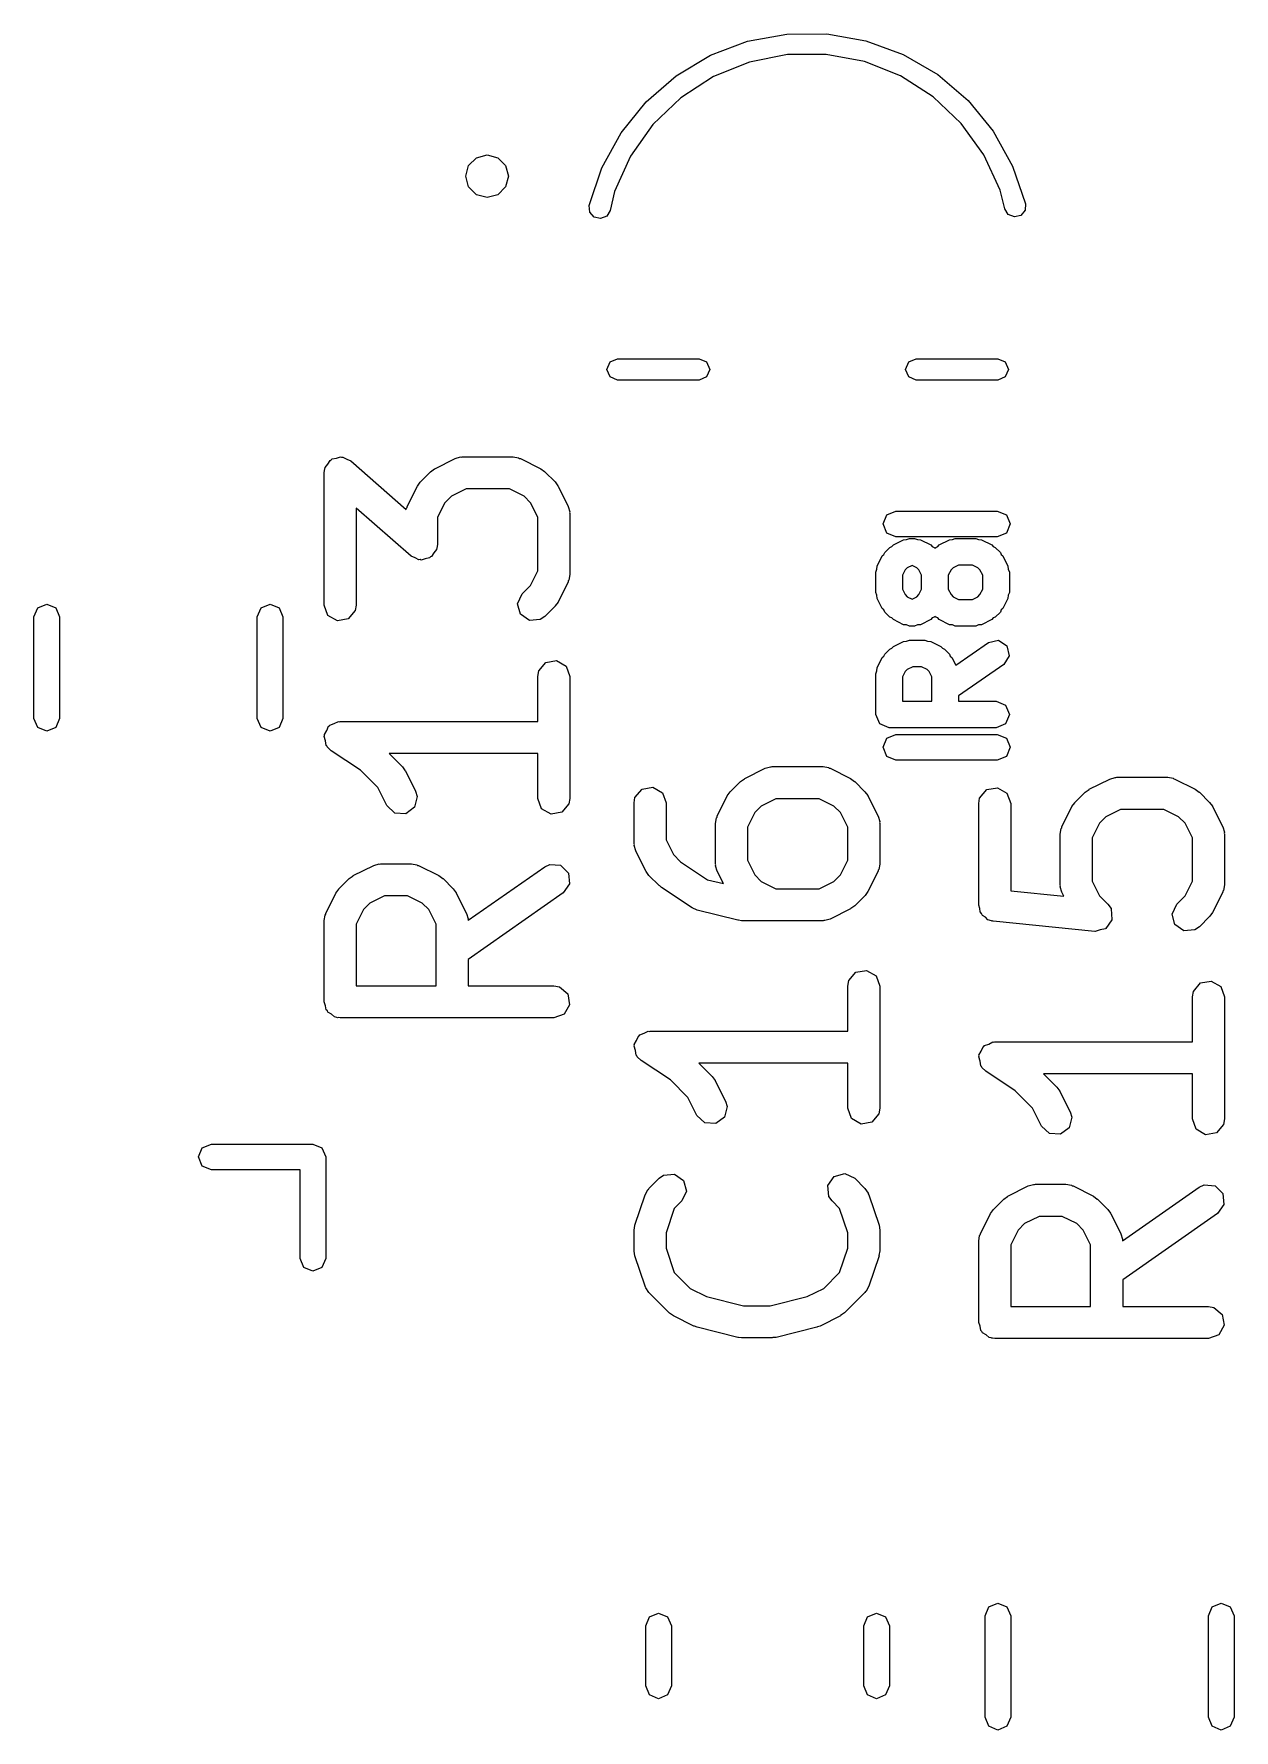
# Model space of a CAD drawing. Extents: x 22.5 to 93.3, y -73 to -49.
# Drawn here: x 69.78 to 75.39, y -57.02 to -49.08 of the extents above; entities that cross this region are included whole.
import ezdxf

# ---------------------------------------------------------------- set-up
doc = ezdxf.new("R2010")
doc.units = 0
doc.layers.add('BLACK', color=7, linetype='CONTINUOUS')

msp = doc.modelspace()

# ---------------------------------------------------------------- linework, layer by layer
at = {"layer": 'BLACK', "linetype": 'CONTINUOUS'}
for p, q in [((72.9448, -49.1838), (73.1193, -49.1182)), ((73.1193, -49.1182), (73.3026, -49.0845)), ((73.3026, -49.0845), (73.489, -49.0838)), ((73.489, -49.0838), (73.6725, -49.116)), ((73.6725, -49.116), (73.8475, -49.1801)), ((72.7847, -49.2792), (72.9448, -49.1838)), ((73.1274, -49.2154), (72.9592, -49.2836)), ((73.3054, -49.1804), (73.1274, -49.2154)), ((73.4869, -49.1796), (73.3054, -49.1804)), ((73.6652, -49.2133), (73.4869, -49.1796)), ((73.8339, -49.28), (73.6652, -49.2133)), ((73.8475, -49.1801), (74.0084, -49.2742)), ((72.6439, -49.4014), (72.7847, -49.2792)), ((72.9592, -49.2836), (72.8069, -49.3823)), ((73.987, -49.3775), (73.8339, -49.28)), ((74.0084, -49.2742), (74.1502, -49.3953)), ((72.527, -49.5466), (72.6439, -49.4014)), ((72.8069, -49.3823), (72.6761, -49.5081)), ((74.1188, -49.5023), (73.987, -49.3775)), ((74.1502, -49.3953), (74.2682, -49.5395)), ((72.6761, -49.5081), (72.5715, -49.6564)), ((74.2246, -49.6497), (74.1188, -49.5023)), ((72.4376, -49.7101), (72.527, -49.5466)), ((74.2682, -49.5395), (74.359, -49.7023)), ((71.8134, -49.7), (71.85, -49.6634)), ((71.85, -49.6634), (71.9, -49.65)), ((71.9, -49.65), (71.95, -49.6634)), ((71.95, -49.6634), (71.9866, -49.7)), ((72.5715, -49.6564), (72.4968, -49.8218)), ((74.3007, -49.8145), (74.2246, -49.6497)), ((71.8, -49.75), (71.8134, -49.7)), ((71.8134, -49.8), (71.8, -49.75)), ((71.8, -49.75), (71.8, -49.75)), ((71.9866, -49.7), (72, -49.75)), ((72, -49.75), (71.9866, -49.8)), ((72.3785, -49.8869), (72.4376, -49.7101)), ((74.359, -49.7023), (74.4195, -49.8786)), ((71.85, -49.8366), (71.8134, -49.8)), ((71.9, -49.85), (71.85, -49.8366)), ((71.95, -49.8366), (71.9, -49.85)), ((71.9866, -49.8), (71.95, -49.8366)), ((72.4968, -49.8218), (72.4758, -49.91)), ((74.3224, -49.9026), (74.3007, -49.8145)), ((72.381, -49.9177), (72.3785, -49.8869)), ((72.4011, -49.9411), (72.381, -49.9177)), ((72.4758, -49.91), (72.4597, -49.9364)), ((72.4758, -49.91), (72.4758, -49.91)), ((74.3387, -49.9288), (74.3224, -49.9026)), ((74.3224, -49.9026), (74.3224, -49.9026)), ((74.3673, -49.9405), (74.3387, -49.9288)), ((74.3973, -49.9331), (74.3673, -49.9405)), ((74.4172, -49.9094), (74.3973, -49.9331)), ((74.4195, -49.8786), (74.4172, -49.9094)), ((72.4312, -49.9483), (72.4011, -49.9411)), ((72.4597, -49.9364), (72.4312, -49.9483)), ((72.461, -50.654), (72.4756, -50.6186)), ((72.4756, -50.6186), (72.511, -50.604)), ((72.511, -50.604), (72.892, -50.604)), ((72.892, -50.604), (72.9274, -50.6186)), ((72.9274, -50.6186), (72.942, -50.654)), ((73.858, -50.654), (73.8726, -50.6186)), ((73.8726, -50.6186), (73.908, -50.604)), ((73.908, -50.604), (74.289, -50.604)), ((74.289, -50.604), (74.3244, -50.6186)), ((74.3244, -50.6186), (74.339, -50.654)), ((72.4756, -50.6894), (72.461, -50.654)), ((72.511, -50.704), (72.4756, -50.6894)), ((72.892, -50.704), (72.511, -50.704)), ((72.9274, -50.6894), (72.892, -50.704)), ((72.942, -50.654), (72.9274, -50.6894)), ((73.8726, -50.6894), (73.858, -50.654)), ((73.908, -50.704), (73.8726, -50.6894)), ((74.289, -50.704), (73.908, -50.704)), ((74.3244, -50.6894), (74.289, -50.704)), ((74.339, -50.654), (74.3244, -50.6894)), ((71.139, -51.1235), (71.1407, -51.1209)), ((71.1396, -51.127), (71.139, -51.1235)), ((71.1407, -51.1209), (71.1421, -51.1124)), ((71.1421, -51.1124), (71.1551, -51.097)), ((71.1551, -51.097), (71.1656, -51.0797)), ((71.1656, -51.0797), (71.1713, -51.0777)), ((71.1713, -51.0777), (71.1751, -51.0731)), ((71.1751, -51.0731), (71.195, -51.0696)), ((71.195, -51.0696), (71.2142, -51.0631)), ((71.2142, -51.0631), (71.2197, -51.0653)), ((71.2197, -51.0653), (71.2256, -51.0642)), ((71.2256, -51.0642), (71.2432, -51.0743)), ((71.2432, -51.0743), (71.262, -51.0817)), ((71.262, -51.0817), (71.522, -51.3091)), ((71.6358, -51.1327), (71.6541, -51.1198)), ((71.6541, -51.1198), (71.6553, -51.1186)), ((71.6553, -51.1186), (71.7505, -51.071)), ((71.7505, -51.071), (71.7755, -51.0636)), ((71.7755, -51.0636), (71.7798, -51.0646)), ((71.7798, -51.0646), (71.784, -51.0631)), ((71.784, -51.0631), (72.0221, -51.0631)), ((72.0221, -51.0631), (72.0478, -51.0676)), ((72.0478, -51.0676), (72.0512, -51.0705)), ((72.0512, -51.0705), (72.0557, -51.071)), ((72.0557, -51.071), (72.1509, -51.1186)), ((72.1509, -51.1186), (72.1689, -51.132)), ((71.1376, -51.1381), (71.1396, -51.127)), ((71.1376, -51.7571), (71.1376, -51.1381)), ((71.5265, -51.295), (71.5741, -51.1998)), ((71.5741, -51.1998), (71.5875, -51.1818)), ((71.5875, -51.1818), (71.5882, -51.1803)), ((71.5882, -51.1803), (71.6358, -51.1327)), ((72.1689, -51.132), (72.1704, -51.1327)), ((72.1704, -51.1327), (72.218, -51.1803)), ((72.218, -51.1803), (72.2309, -51.1987)), ((72.2309, -51.1987), (72.2321, -51.1998)), ((72.2321, -51.1998), (72.2797, -51.295)), ((71.7028, -51.2778), (71.6686, -51.3463)), ((71.7332, -51.2474), (71.7028, -51.2778)), ((71.8018, -51.2131), (71.7332, -51.2474)), ((72.0044, -51.2131), (71.8018, -51.2131)), ((72.073, -51.2474), (72.0044, -51.2131)), ((72.1034, -51.2778), (72.073, -51.2474)), ((72.1376, -51.3463), (72.1034, -51.2778)), ((71.5442, -51.5279), (71.2876, -51.3034)), ((71.2876, -51.3034), (71.2876, -51.7571)), ((71.522, -51.3091), (71.5231, -51.3029)), ((71.5231, -51.3029), (71.526, -51.2995)), ((71.526, -51.2995), (71.5265, -51.295)), ((71.6686, -51.3463), (71.6686, -51.4714)), ((72.1376, -51.5966), (72.1376, -51.3463)), ((72.2797, -51.295), (72.2871, -51.32)), ((72.2871, -51.32), (72.2861, -51.3244)), ((72.2861, -51.3244), (72.2876, -51.3286)), ((72.2876, -51.3286), (72.2876, -51.6143)), ((73.7527, -51.3775), (73.7703, -51.3351)), ((73.7703, -51.3351), (73.8127, -51.3175)), ((73.8127, -51.3175), (74.2873, -51.3175)), ((74.2873, -51.3175), (74.3297, -51.3351)), ((74.3297, -51.3351), (74.3473, -51.3775)), ((73.7703, -51.4199), (73.7527, -51.3775)), ((73.8127, -51.4375), (73.7703, -51.4199)), ((74.2873, -51.4375), (73.8127, -51.4375)), ((74.3297, -51.4199), (74.2873, -51.4375)), ((74.3473, -51.3775), (74.3297, -51.4199)), ((71.6511, -51.5126), (71.6406, -51.5299)), ((71.664, -51.4971), (71.6511, -51.5126)), ((71.6655, -51.4886), (71.664, -51.4971)), ((71.6671, -51.486), (71.6655, -51.4886)), ((71.6686, -51.4714), (71.6666, -51.4825)), ((71.6666, -51.4825), (71.6671, -51.486)), ((73.7492, -51.5268), (73.757, -51.5201)), ((73.757, -51.5201), (73.7609, -51.5106)), ((73.7609, -51.5106), (73.7847, -51.4868)), ((73.7847, -51.4868), (73.7942, -51.4828)), ((73.7942, -51.4828), (73.801, -51.4751)), ((73.801, -51.4751), (73.8486, -51.4512)), ((73.8486, -51.4512), (73.8631, -51.4502)), ((73.8631, -51.4502), (73.8765, -51.4446)), ((73.8765, -51.4446), (73.9004, -51.4446)), ((73.9004, -51.4446), (73.9138, -51.4502)), ((73.9138, -51.4502), (73.9283, -51.4512)), ((73.9283, -51.4512), (73.9759, -51.4751)), ((73.9759, -51.4751), (73.9827, -51.4828)), ((73.9827, -51.4828), (73.9922, -51.4868)), ((73.9922, -51.4868), (73.9956, -51.4902)), ((73.9956, -51.4902), (73.999, -51.4868)), ((73.999, -51.4868), (74.0085, -51.4828)), ((74.0085, -51.4828), (74.0153, -51.4751)), ((74.0153, -51.4751), (74.0629, -51.4512)), ((74.0629, -51.4512), (74.0774, -51.4502)), ((74.0774, -51.4502), (74.0908, -51.4446)), ((74.0908, -51.4446), (74.1861, -51.4446)), ((74.1861, -51.4446), (74.1995, -51.4502)), ((74.1995, -51.4502), (74.214, -51.4512)), ((74.214, -51.4512), (74.2616, -51.4751)), ((74.2616, -51.4751), (74.2684, -51.4828)), ((74.2684, -51.4828), (74.2779, -51.4868)), ((74.2779, -51.4868), (74.3017, -51.5106)), ((74.3017, -51.5106), (74.3056, -51.5201)), ((74.3056, -51.5201), (74.3134, -51.5268)), ((71.563, -51.5352), (71.5442, -51.5279)), ((71.5805, -51.5453), (71.563, -51.5352)), ((71.5864, -51.5442), (71.5805, -51.5453)), ((71.592, -51.5464), (71.5864, -51.5442)), ((71.6112, -51.5399), (71.592, -51.5464)), ((71.6311, -51.5364), (71.6112, -51.5399)), ((71.6349, -51.5318), (71.6311, -51.5364)), ((71.6406, -51.5299), (71.6349, -51.5318)), ((72.1034, -51.6651), (72.1376, -51.5966)), ((73.7188, -51.6024), (73.7244, -51.5889)), ((73.7244, -51.5889), (73.7254, -51.5744)), ((73.7254, -51.5744), (73.7492, -51.5268)), ((73.8565, -51.5918), (73.8438, -51.6171)), ((73.866, -51.5823), (73.8565, -51.5918)), ((73.8885, -51.5711), (73.866, -51.5823)), ((73.911, -51.5823), (73.8885, -51.5711)), ((73.9204, -51.5918), (73.911, -51.5823)), ((73.9331, -51.6171), (73.9204, -51.5918)), ((74.0708, -51.5918), (74.0581, -51.6171)), ((74.0802, -51.5823), (74.0708, -51.5918)), ((74.1056, -51.5696), (74.0802, -51.5823)), ((74.1713, -51.5696), (74.1056, -51.5696)), ((74.1967, -51.5823), (74.1713, -51.5696)), ((74.2061, -51.5918), (74.1967, -51.5823)), ((74.2188, -51.6171), (74.2061, -51.5918)), ((74.3134, -51.5268), (74.3372, -51.5744)), ((74.3372, -51.5744), (74.3382, -51.5889)), ((74.3382, -51.5889), (74.3438, -51.6024)), ((72.0643, -51.7041), (72.1034, -51.6651)), ((72.2797, -51.6478), (72.2321, -51.7431)), ((72.2802, -51.6434), (72.2797, -51.6478)), ((72.2831, -51.6399), (72.2802, -51.6434)), ((72.2876, -51.6143), (72.2831, -51.6399)), ((73.7188, -51.6976), (73.7188, -51.6024)), ((73.8438, -51.6171), (73.8438, -51.6829)), ((73.9331, -51.6829), (73.9331, -51.6171)), ((74.0581, -51.6171), (74.0581, -51.6829)), ((74.2188, -51.6829), (74.2188, -51.6171)), ((74.3438, -51.6024), (74.3438, -51.6976)), ((69.7976, -51.7703), (69.84, -51.7527)), ((69.84, -51.7527), (69.8824, -51.7703)), ((70.8426, -51.7703), (70.885, -51.7527)), ((70.885, -51.7527), (70.9274, -51.7703)), ((71.1552, -51.8054), (71.1376, -51.7571)), ((71.2876, -51.7571), (71.2831, -51.7828)), ((72.0427, -51.7506), (72.0643, -51.7041)), ((72.0559, -51.8002), (72.0427, -51.7506)), ((72.2321, -51.7431), (72.2187, -51.7611)), ((73.7244, -51.7111), (73.7188, -51.6976)), ((73.7254, -51.7256), (73.7244, -51.7111)), ((73.7492, -51.7732), (73.7254, -51.7256)), ((73.8438, -51.6829), (73.8565, -51.7082)), ((73.8565, -51.7082), (73.8659, -51.7177)), ((73.8659, -51.7177), (73.8885, -51.7289)), ((73.8885, -51.7289), (73.911, -51.7177)), ((73.911, -51.7177), (73.9204, -51.7082)), ((73.9204, -51.7082), (73.9331, -51.6829)), ((74.0581, -51.6829), (74.0708, -51.7082)), ((74.0708, -51.7082), (74.0802, -51.7177)), ((74.0802, -51.7177), (74.1056, -51.7304)), ((74.1056, -51.7304), (74.1713, -51.7304)), ((74.1713, -51.7304), (74.1967, -51.7177)), ((74.1967, -51.7177), (74.2061, -51.7082)), ((74.2061, -51.7082), (74.2188, -51.6829)), ((74.3372, -51.7256), (74.3134, -51.7732)), ((74.3382, -51.7111), (74.3372, -51.7256)), ((74.3438, -51.6976), (74.3382, -51.7111)), ((69.78, -51.8127), (69.7976, -51.7703)), ((69.78, -52.2873), (69.78, -51.8127)), ((69.8824, -51.7703), (69.9, -51.8127)), ((69.9, -51.8127), (69.9, -52.2873)), ((70.825, -51.8127), (70.8426, -51.7703)), ((70.825, -52.2873), (70.825, -51.8127)), ((70.9274, -51.7703), (70.945, -51.8127)), ((70.945, -51.8127), (70.945, -52.2873)), ((71.1996, -51.831), (71.1552, -51.8054)), ((71.2501, -51.8221), (71.1996, -51.831)), ((71.2831, -51.7828), (71.2501, -51.8221)), ((72.098, -51.8296), (72.0559, -51.8002)), ((72.1491, -51.8251), (72.098, -51.8296)), ((72.1704, -51.8102), (72.1491, -51.8251)), ((72.218, -51.7626), (72.1704, -51.8102)), ((72.2187, -51.7611), (72.218, -51.7626)), ((73.757, -51.7799), (73.7492, -51.7732)), ((73.7609, -51.7894), (73.757, -51.7799)), ((73.7847, -51.8132), (73.7609, -51.7894)), ((73.7942, -51.8172), (73.7847, -51.8132)), ((73.801, -51.8249), (73.7942, -51.8172)), ((73.8486, -51.8488), (73.801, -51.8249)), ((73.9759, -51.8249), (73.9283, -51.8488)), ((73.9827, -51.8172), (73.9759, -51.8249)), ((73.9922, -51.8132), (73.9827, -51.8172)), ((73.9956, -51.8098), (73.9922, -51.8132)), ((73.999, -51.8132), (73.9956, -51.8098)), ((74.0085, -51.8172), (73.999, -51.8132)), ((74.0153, -51.8249), (74.0085, -51.8172)), ((74.0629, -51.8488), (74.0153, -51.8249)), ((74.2616, -51.8249), (74.214, -51.8488)), ((74.2684, -51.8172), (74.2616, -51.8249)), ((74.2779, -51.8132), (74.2684, -51.8172)), ((74.3017, -51.7894), (74.2779, -51.8132)), ((74.3056, -51.7799), (74.3017, -51.7894)), ((74.3134, -51.7732), (74.3056, -51.7799)), ((73.8631, -51.8498), (73.8486, -51.8488)), ((73.8765, -51.8554), (73.8631, -51.8498)), ((73.9004, -51.8554), (73.8765, -51.8554)), ((73.9138, -51.8498), (73.9004, -51.8554)), ((73.9283, -51.8488), (73.9138, -51.8498)), ((74.0774, -51.8498), (74.0629, -51.8488)), ((74.0908, -51.8554), (74.0774, -51.8498)), ((74.1861, -51.8554), (74.0908, -51.8554)), ((74.1995, -51.8498), (74.1861, -51.8554)), ((74.214, -51.8488), (74.1995, -51.8498)), ((73.7492, -52.003), (73.757, -51.9963)), ((73.757, -51.9963), (73.7609, -51.9868)), ((73.7609, -51.9868), (73.7847, -51.9629)), ((73.7847, -51.9629), (73.7942, -51.959)), ((73.7942, -51.959), (73.801, -51.9512)), ((73.801, -51.9512), (73.8486, -51.9274)), ((73.8486, -51.9274), (73.8631, -51.9264)), ((73.8631, -51.9264), (73.8765, -51.9208)), ((73.8765, -51.9208), (73.948, -51.9208)), ((73.948, -51.9208), (73.9614, -51.9264)), ((73.9614, -51.9264), (73.9759, -51.9274)), ((73.9759, -51.9274), (74.0235, -51.9512)), ((74.0235, -51.9512), (74.0303, -51.959)), ((74.0303, -51.959), (74.0398, -51.9629)), ((74.0398, -51.9629), (74.0636, -51.9868)), ((74.0636, -51.9868), (74.0675, -51.9963)), ((74.0675, -51.9963), (74.0753, -52.003)), ((74.0932, -52.0387), (74.2455, -51.9321)), ((74.2455, -51.9321), (74.2922, -51.9218)), ((74.2922, -51.9218), (74.3325, -51.9475)), ((74.3429, -51.9942), (74.3172, -52.0345)), ((74.3325, -51.9475), (74.3429, -51.9942)), ((72.1376, -52.0905), (72.1421, -52.0648)), ((72.1421, -52.0648), (72.1751, -52.0255)), ((72.1751, -52.0255), (72.2256, -52.0166)), ((72.2256, -52.0166), (72.2701, -52.0423)), ((72.2701, -52.0423), (72.2876, -52.0905)), ((73.7188, -52.0786), (73.7244, -52.0651)), ((73.7244, -52.0651), (73.7254, -52.0506)), ((73.7254, -52.0506), (73.7492, -52.003)), ((73.8565, -52.068), (73.8438, -52.0933)), ((73.8659, -52.0585), (73.8565, -52.068)), ((73.8913, -52.0458), (73.8659, -52.0585)), ((73.9332, -52.0458), (73.8913, -52.0458)), ((73.9586, -52.0585), (73.9332, -52.0458)), ((73.968, -52.068), (73.9586, -52.0585)), ((73.9807, -52.0933), (73.968, -52.068)), ((74.0753, -52.003), (74.0932, -52.0387)), ((74.3172, -52.0345), (74.1057, -52.1825)), ((72.1376, -52.3012), (72.1376, -52.0905)), ((72.2876, -52.0905), (72.2876, -52.6619)), ((73.7188, -52.269), (73.7188, -52.0786)), ((73.8438, -52.0933), (73.8438, -52.2065)), ((73.9807, -52.2065), (73.9807, -52.0933)), ((73.8438, -52.2065), (73.9807, -52.2065)), ((74.1057, -52.1825), (74.1057, -52.2065)), ((74.1057, -52.2065), (74.2813, -52.2065)), ((74.2813, -52.2065), (74.3255, -52.2249)), ((74.3255, -52.2249), (74.3438, -52.269)), ((69.7976, -52.3297), (69.78, -52.2873)), ((69.9, -52.2873), (69.8824, -52.3297)), ((70.8426, -52.3297), (70.825, -52.2873)), ((70.945, -52.2873), (70.9274, -52.3297)), ((71.1644, -52.3187), (71.1849, -52.3113)), ((71.1849, -52.3113), (71.2044, -52.3016)), ((71.2044, -52.3016), (71.2086, -52.3027)), ((71.2086, -52.3027), (71.2126, -52.3012)), ((71.2126, -52.3012), (72.1376, -52.3012)), ((73.7371, -52.3132), (73.7188, -52.269)), ((73.7813, -52.3315), (73.7371, -52.3132)), ((74.3255, -52.3132), (74.2813, -52.3315)), ((74.3438, -52.269), (74.3255, -52.3132)), ((69.84, -52.3473), (69.7976, -52.3297)), ((69.8824, -52.3297), (69.84, -52.3473)), ((70.885, -52.3473), (70.8426, -52.3297)), ((70.9274, -52.3297), (70.885, -52.3473)), ((71.1378, -52.3714), (71.1395, -52.3674)), ((71.1439, -52.3923), (71.1378, -52.3714)), ((71.1388, -52.3632), (71.1496, -52.3443)), ((71.1395, -52.3674), (71.1388, -52.3632)), ((71.1477, -52.4137), (71.1439, -52.3923)), ((71.1496, -52.3443), (71.1584, -52.3244)), ((71.1584, -52.3244), (71.1623, -52.3225)), ((71.1623, -52.3225), (71.1644, -52.3187)), ((73.7527, -52.4225), (73.7703, -52.3801)), ((73.7703, -52.3801), (73.8127, -52.3625)), ((74.0432, -52.3315), (73.7813, -52.3315)), ((73.8127, -52.3625), (74.2873, -52.3625)), ((74.2813, -52.3315), (74.0432, -52.3315)), ((74.2873, -52.3625), (74.3297, -52.3801)), ((74.3297, -52.3801), (74.3473, -52.4225)), ((71.151, -52.4165), (71.1477, -52.4137)), ((71.1522, -52.4206), (71.151, -52.4165)), ((71.171, -52.4386), (71.1522, -52.4206)), ((71.3077, -52.5297), (71.171, -52.4386)), ((72.1376, -52.4512), (71.4413, -52.4512)), ((71.4413, -52.4512), (71.5037, -52.5136)), ((72.1376, -52.6619), (72.1376, -52.4512)), ((73.7703, -52.4649), (73.7527, -52.4225)), ((73.8127, -52.4825), (73.7703, -52.4649)), ((74.3297, -52.4649), (74.2873, -52.4825)), ((74.3473, -52.4225), (74.3297, -52.4649)), ((71.3891, -52.6111), (71.3077, -52.5297)), ((71.5037, -52.5136), (71.5166, -52.532)), ((71.5166, -52.532), (71.5178, -52.5331)), ((71.5178, -52.5331), (71.5654, -52.6284)), ((73.1053, -52.5686), (73.2005, -52.521)), ((73.2005, -52.521), (73.2255, -52.5136)), ((73.2255, -52.5136), (73.2298, -52.5146)), ((73.2298, -52.5146), (73.234, -52.5131)), ((73.234, -52.5131), (73.4721, -52.5131)), ((73.4721, -52.5131), (73.4978, -52.5176)), ((73.4978, -52.5176), (73.5012, -52.5205)), ((73.5012, -52.5205), (73.5057, -52.521)), ((73.5057, -52.521), (73.6009, -52.5686)), ((74.2873, -52.4825), (73.8127, -52.4825)), ((71.4313, -52.6954), (71.3891, -52.6111)), ((71.5654, -52.6284), (71.5728, -52.6533)), ((72.5921, -52.6577), (72.6251, -52.6184)), ((72.6251, -52.6184), (72.6756, -52.6095)), ((72.6756, -52.6095), (72.7201, -52.6351)), ((73.0241, -52.6498), (73.0375, -52.6318)), ((73.0375, -52.6318), (73.0382, -52.6303)), ((73.0382, -52.6303), (73.0858, -52.5827)), ((73.0858, -52.5827), (73.1041, -52.5698)), ((73.1041, -52.5698), (73.1053, -52.5686)), ((73.6009, -52.5686), (73.6189, -52.582)), ((73.6189, -52.582), (73.6204, -52.5827)), ((73.6204, -52.5827), (73.668, -52.6303)), ((73.668, -52.6303), (73.6809, -52.6487)), ((74.2046, -52.6601), (74.2376, -52.6208)), ((74.2376, -52.6208), (74.2881, -52.6119)), ((74.2881, -52.6119), (74.3326, -52.6375)), ((74.6983, -52.6327), (74.7166, -52.6198)), ((74.7166, -52.6198), (74.7178, -52.6186)), ((74.7178, -52.6186), (74.813, -52.571)), ((74.813, -52.571), (74.838, -52.5636)), ((74.838, -52.5636), (74.8423, -52.5646)), ((74.8423, -52.5646), (74.8465, -52.5631)), ((74.8465, -52.5631), (75.0846, -52.5631)), ((75.0846, -52.5631), (75.1103, -52.5676)), ((75.1103, -52.5676), (75.1137, -52.5705)), ((75.1137, -52.5705), (75.1182, -52.571)), ((75.1182, -52.571), (75.2134, -52.6186)), ((75.2134, -52.6186), (75.2314, -52.632)), ((75.2314, -52.632), (75.2329, -52.6327)), ((71.4685, -52.7307), (71.4313, -52.6954)), ((71.5609, -52.7032), (71.5197, -52.7338)), ((71.5728, -52.6533), (71.5609, -52.7032)), ((72.1552, -52.7101), (72.1376, -52.6619)), ((72.1996, -52.7358), (72.1552, -52.7101)), ((72.2831, -52.6876), (72.2501, -52.7269)), ((72.2876, -52.6619), (72.2831, -52.6876)), ((72.5876, -52.6833), (72.5921, -52.6577)), ((72.5876, -52.8738), (72.5876, -52.6833)), ((72.7201, -52.6351), (72.7376, -52.6833)), ((72.7376, -52.6833), (72.7376, -52.8561)), ((72.9765, -52.745), (73.0241, -52.6498)), ((73.1832, -52.6974), (73.1528, -52.7278)), ((73.2518, -52.6631), (73.1832, -52.6974)), ((73.4544, -52.6631), (73.2518, -52.6631)), ((73.523, -52.6974), (73.4544, -52.6631)), ((73.5534, -52.7278), (73.523, -52.6974)), ((73.6809, -52.6487), (73.6821, -52.6498)), ((73.6821, -52.6498), (73.7297, -52.745)), ((74.2001, -52.6857), (74.2046, -52.6601)), ((74.2001, -53.1619), (74.2001, -52.6857)), ((74.3326, -52.6375), (74.3501, -52.6857)), ((74.3501, -52.6857), (74.3501, -53.094)), ((74.589, -52.795), (74.6366, -52.6998)), ((74.6366, -52.6998), (74.65, -52.6818)), ((74.65, -52.6818), (74.6507, -52.6803)), ((74.6507, -52.6803), (74.6983, -52.6327)), ((75.2329, -52.6327), (75.2805, -52.6803)), ((75.2805, -52.6803), (75.2934, -52.6987)), ((75.2934, -52.6987), (75.2946, -52.6998)), ((75.2946, -52.6998), (75.3422, -52.795)), ((71.5197, -52.7338), (71.4685, -52.7307)), ((72.2501, -52.7269), (72.1996, -52.7358)), ((72.9686, -52.7786), (72.9731, -52.7529)), ((72.9686, -52.969), (72.9686, -52.7786)), ((72.9731, -52.7529), (72.976, -52.7495)), ((72.976, -52.7495), (72.9765, -52.745)), ((73.1528, -52.7278), (73.1186, -52.7963)), ((73.5876, -52.7963), (73.5534, -52.7278)), ((73.7297, -52.745), (73.7371, -52.77)), ((73.7371, -52.77), (73.7361, -52.7744)), ((73.7361, -52.7744), (73.7376, -52.7786)), ((73.7376, -52.7786), (73.7376, -52.969)), ((74.7653, -52.7778), (74.7311, -52.8463)), ((74.7957, -52.7474), (74.7653, -52.7778)), ((74.8643, -52.7131), (74.7957, -52.7474)), ((75.0669, -52.7131), (74.8643, -52.7131)), ((75.1355, -52.7474), (75.0669, -52.7131)), ((75.1659, -52.7778), (75.1355, -52.7474)), ((75.2001, -52.8463), (75.1659, -52.7778)), ((72.7376, -52.8561), (72.7719, -52.9246)), ((73.1186, -52.7963), (73.1186, -52.9513)), ((73.5876, -52.9513), (73.5876, -52.7963)), ((74.5811, -52.8286), (74.5856, -52.8029)), ((74.5811, -53.0667), (74.5811, -52.8286)), ((74.5856, -52.8029), (74.5885, -52.7995)), ((74.5885, -52.7995), (74.589, -52.795)), ((74.7311, -52.8463), (74.7311, -53.049)), ((75.2001, -53.049), (75.2001, -52.8463)), ((75.3422, -52.795), (75.3496, -52.82)), ((75.3496, -52.82), (75.3486, -52.8244)), ((75.3486, -52.8244), (75.3501, -52.8286)), ((75.3501, -52.8286), (75.3501, -53.0667)), ((72.5892, -52.878), (72.5876, -52.8738)), ((72.5881, -52.8824), (72.5892, -52.878)), ((72.5955, -52.9074), (72.5881, -52.8824)), ((72.6432, -53.0026), (72.5955, -52.9074)), ((72.7719, -52.9246), (72.8056, -52.9584)), ((71.2548, -53.0374), (71.2732, -53.0246)), ((71.2732, -53.0246), (71.2743, -53.0234)), ((71.2743, -53.0234), (71.3696, -52.9758)), ((71.3696, -52.9758), (71.3945, -52.9683)), ((71.3945, -52.9683), (71.3989, -52.9694)), ((71.3989, -52.9694), (71.4031, -52.9679)), ((71.4031, -52.9679), (71.546, -52.9679)), ((71.546, -52.9679), (71.5716, -52.9724)), ((71.5716, -52.9724), (71.575, -52.9753)), ((71.575, -52.9753), (71.5795, -52.9758)), ((71.5795, -52.9758), (71.6747, -53.0234)), ((71.6747, -53.0234), (71.6927, -53.0368)), ((71.8111, -53.2324), (72.1696, -52.9814)), ((72.1696, -52.9814), (72.1932, -52.9704)), ((72.1932, -52.9704), (72.2443, -52.9749)), ((72.2443, -52.9749), (72.2806, -53.0112)), ((72.2806, -53.0112), (72.2851, -53.0623)), ((72.6443, -53.0037), (72.6432, -53.0026)), ((72.6572, -53.0221), (72.6443, -53.0037)), ((72.7048, -53.0697), (72.6572, -53.0221)), ((72.8056, -52.9584), (72.9315, -53.0423)), ((72.9701, -52.9733), (72.9686, -52.969)), ((72.9691, -52.9776), (72.9701, -52.9733)), ((72.9765, -53.0026), (72.9691, -52.9776)), ((73.0056, -53.0608), (72.9765, -53.0026)), ((73.1186, -52.9513), (73.1528, -53.0199)), ((73.1528, -53.0199), (73.1832, -53.0503)), ((73.523, -53.0503), (73.5534, -53.0199)), ((73.5534, -53.0199), (73.5876, -52.9513)), ((73.7297, -53.0026), (73.6821, -53.0978)), ((73.7302, -52.9981), (73.7297, -53.0026)), ((73.7331, -52.9947), (73.7302, -52.9981)), ((73.7376, -52.969), (73.7331, -52.9947)), ((71.1455, -53.1998), (71.1932, -53.1046)), ((71.1932, -53.1046), (71.2065, -53.0865)), ((71.2065, -53.0865), (71.2072, -53.0851)), ((71.2072, -53.0851), (71.2548, -53.0374)), ((71.6927, -53.0368), (71.6942, -53.0374)), ((71.6942, -53.0374), (71.7418, -53.0851)), ((71.7418, -53.0851), (71.7547, -53.1034)), ((71.7547, -53.1034), (71.7559, -53.1046)), ((71.7559, -53.1046), (71.8035, -53.1998)), ((72.2556, -53.1043), (71.8114, -53.4152)), ((72.2851, -53.0623), (72.2556, -53.1043)), ((72.708, -53.0712), (72.7048, -53.0697)), ((72.7163, -53.0791), (72.708, -53.0712)), ((72.8591, -53.1743), (72.7163, -53.0791)), ((72.9315, -53.0423), (73.0056, -53.0608)), ((73.1832, -53.0503), (73.2518, -53.0845)), ((73.2518, -53.0845), (73.4544, -53.0845)), ((73.4544, -53.0845), (73.523, -53.0503)), ((73.6821, -53.0978), (73.6687, -53.1158)), ((74.3501, -53.094), (74.5983, -53.1188)), ((74.5826, -53.0709), (74.5811, -53.0667)), ((74.5816, -53.0752), (74.5826, -53.0709)), ((74.589, -53.1002), (74.5816, -53.0752)), ((74.5983, -53.1188), (74.589, -53.1002)), ((74.7311, -53.049), (74.7653, -53.1175)), ((75.1659, -53.1175), (75.2001, -53.049)), ((75.3422, -53.1002), (75.2946, -53.1954)), ((75.3427, -53.0958), (75.3422, -53.1002)), ((75.3456, -53.0923), (75.3427, -53.0958)), ((75.3501, -53.0667), (75.3456, -53.0923)), ((71.3219, -53.1825), (71.2876, -53.251)), ((71.3523, -53.1521), (71.3219, -53.1825)), ((71.4208, -53.1179), (71.3523, -53.1521)), ((71.5282, -53.1179), (71.4208, -53.1179)), ((71.5968, -53.1521), (71.5282, -53.1179)), ((71.6272, -53.1825), (71.5968, -53.1521)), ((71.6614, -53.251), (71.6272, -53.1825)), ((72.8595, -53.1744), (72.8591, -53.1743)), ((72.8825, -53.1847), (72.8595, -53.1744)), ((73.073, -53.2323), (72.8825, -53.1847)), ((73.6009, -53.179), (73.5057, -53.2266)), ((73.602, -53.1778), (73.6009, -53.179)), ((73.6204, -53.1649), (73.602, -53.1778)), ((73.668, -53.1173), (73.6204, -53.1649)), ((73.6687, -53.1158), (73.668, -53.1173)), ((74.2056, -53.1769), (74.2001, -53.1619)), ((74.2068, -53.1928), (74.2056, -53.1769)), ((74.7653, -53.1175), (74.8043, -53.1565)), ((74.8043, -53.1565), (74.8193, -53.1778)), ((74.8193, -53.1778), (74.8193, -53.1783)), ((74.8193, -53.1783), (74.8197, -53.1787)), ((74.8197, -53.1787), (74.8216, -53.2038)), ((75.1052, -53.203), (75.1268, -53.1565)), ((75.1268, -53.1565), (75.1659, -53.1175)), ((71.1376, -53.2333), (71.1421, -53.2077)), ((71.1376, -53.6143), (71.1376, -53.2333)), ((71.1421, -53.2077), (71.145, -53.2042)), ((71.145, -53.2042), (71.1455, -53.1998)), ((71.2876, -53.251), (71.2876, -53.5393)), ((71.6614, -53.5393), (71.6614, -53.251)), ((71.8035, -53.1998), (71.8109, -53.2248)), ((71.8109, -53.2248), (71.8099, -53.2291)), ((71.8099, -53.2291), (71.8111, -53.2324)), ((73.0764, -53.2319), (73.073, -53.2323)), ((73.0912, -53.2345), (73.0764, -53.2319)), ((73.4721, -53.2345), (73.0912, -53.2345)), ((73.4764, -53.233), (73.4721, -53.2345)), ((73.4807, -53.234), (73.4764, -53.233)), ((73.5057, -53.2266), (73.4807, -53.234)), ((74.2141, -53.2003), (74.2068, -53.1928)), ((74.2177, -53.2101), (74.2141, -53.2003)), ((74.2315, -53.2181), (74.2177, -53.2101)), ((74.2426, -53.2295), (74.2315, -53.2181)), ((74.2594, -53.2342), (74.2426, -53.2295)), ((74.2621, -53.2358), (74.2594, -53.2342)), ((74.2638, -53.2355), (74.2621, -53.2358)), ((74.2677, -53.2365), (74.2638, -53.2355)), ((74.7438, -53.2842), (74.2677, -53.2365)), ((74.8088, -53.2503), (74.7943, -53.271)), ((74.8235, -53.2298), (74.8088, -53.2503)), ((74.8216, -53.2038), (74.8238, -53.2289)), ((74.8238, -53.2289), (74.8235, -53.2293)), ((74.8235, -53.2293), (74.8235, -53.2298)), ((75.1184, -53.2525), (75.1052, -53.203)), ((75.1605, -53.282), (75.1184, -53.2525)), ((75.2329, -53.2626), (75.2116, -53.2775)), ((75.2805, -53.2149), (75.2329, -53.2626)), ((75.2812, -53.2135), (75.2805, -53.2149)), ((75.2946, -53.1954), (75.2812, -53.2135)), ((74.7443, -53.284), (74.7438, -53.2842)), ((74.7448, -53.2842), (74.7443, -53.284)), ((74.7691, -53.2777), (74.7448, -53.2842)), ((74.7936, -53.2715), (74.7691, -53.2777)), ((74.7938, -53.2711), (74.7936, -53.2715)), ((74.7943, -53.271), (74.7938, -53.2711)), ((75.2116, -53.2775), (75.1605, -53.282)), ((71.8114, -53.4152), (71.8114, -53.5393)), ((73.5921, -53.5148), (73.6251, -53.4755)), ((73.6251, -53.4755), (73.6756, -53.4666)), ((73.6756, -53.4666), (73.7201, -53.4923)), ((73.7201, -53.4923), (73.7376, -53.5405)), ((71.2876, -53.5393), (71.6614, -53.5393)), ((71.8114, -53.5393), (72.2126, -53.5393)), ((72.2126, -53.5393), (72.2383, -53.5438)), ((72.2383, -53.5438), (72.2776, -53.5768)), ((72.2776, -53.5768), (72.2865, -53.6273)), ((73.5876, -53.5405), (73.5921, -53.5148)), ((73.5876, -53.7512), (73.5876, -53.5405)), ((73.7376, -53.5405), (73.7376, -54.1119)), ((75.2001, -53.5905), (75.2046, -53.5648)), ((75.2046, -53.5648), (75.2376, -53.5255)), ((75.2376, -53.5255), (75.2881, -53.5166)), ((75.2881, -53.5166), (75.3326, -53.5423)), ((75.3326, -53.5423), (75.3501, -53.5905)), ((71.1443, -53.6326), (71.1376, -53.6143)), ((71.1477, -53.6518), (71.1443, -53.6326)), ((71.1529, -53.6561), (71.1477, -53.6518)), ((71.1552, -53.6625), (71.1529, -53.6561)), ((71.172, -53.6722), (71.1552, -53.6625)), ((72.2865, -53.6273), (72.2608, -53.6717)), ((75.2001, -53.8012), (75.2001, -53.5905)), ((75.3501, -53.5905), (75.3501, -54.1619)), ((71.187, -53.6848), (71.172, -53.6722)), ((71.1967, -53.6865), (71.187, -53.6848)), ((71.1996, -53.6881), (71.1967, -53.6865)), ((71.2029, -53.6876), (71.1996, -53.6881)), ((71.2126, -53.6893), (71.2029, -53.6876)), ((72.2126, -53.6893), (71.2126, -53.6893)), ((72.2608, -53.6717), (72.2126, -53.6893)), ((72.5878, -53.8214), (72.5895, -53.8174)), ((72.5939, -53.8423), (72.5878, -53.8214)), ((72.5888, -53.8132), (72.5996, -53.7943)), ((72.5895, -53.8174), (72.5888, -53.8132)), ((72.5996, -53.7943), (72.6084, -53.7744)), ((72.6084, -53.7744), (72.6123, -53.7725)), ((72.6123, -53.7725), (72.6144, -53.7687)), ((72.6144, -53.7687), (72.6349, -53.7613)), ((72.6349, -53.7613), (72.6544, -53.7516)), ((72.6544, -53.7516), (72.6586, -53.7527)), ((72.6586, -53.7527), (72.6626, -53.7512)), ((72.6626, -53.7512), (73.5876, -53.7512)), ((74.2209, -53.8244), (74.2248, -53.8225)), ((74.2248, -53.8225), (74.2269, -53.8187)), ((74.2269, -53.8187), (74.2474, -53.8113)), ((74.2474, -53.8113), (74.2669, -53.8016)), ((74.2669, -53.8016), (74.2711, -53.8027)), ((74.2711, -53.8027), (74.2751, -53.8012)), ((74.2751, -53.8012), (75.2001, -53.8012)), ((72.5977, -53.8637), (72.5939, -53.8423)), ((72.601, -53.8665), (72.5977, -53.8637)), ((72.6022, -53.8706), (72.601, -53.8665)), ((72.621, -53.8886), (72.6022, -53.8706)), ((72.7577, -53.9797), (72.621, -53.8886)), ((73.5876, -53.9012), (72.8913, -53.9012)), ((72.8913, -53.9012), (72.9537, -53.9636)), ((73.5876, -54.1119), (73.5876, -53.9012)), ((74.2003, -53.8714), (74.202, -53.8674)), ((74.2064, -53.8923), (74.2003, -53.8714)), ((74.2013, -53.8632), (74.2121, -53.8443)), ((74.202, -53.8674), (74.2013, -53.8632)), ((74.2102, -53.9137), (74.2064, -53.8923)), ((74.2121, -53.8443), (74.2209, -53.8244)), ((72.8391, -54.0611), (72.7577, -53.9797)), ((72.9537, -53.9636), (72.9666, -53.982)), ((74.2135, -53.9165), (74.2102, -53.9137)), ((74.2147, -53.9206), (74.2135, -53.9165)), ((74.2335, -53.9386), (74.2147, -53.9206)), ((74.3702, -54.0297), (74.2335, -53.9386)), ((75.2001, -53.9512), (74.5038, -53.9512)), ((74.5038, -53.9512), (74.5662, -54.0136)), ((75.2001, -54.1619), (75.2001, -53.9512)), ((72.8813, -54.1454), (72.8391, -54.0611)), ((72.9666, -53.982), (72.9678, -53.9831)), ((72.9678, -53.9831), (73.0154, -54.0784)), ((74.4516, -54.1111), (74.3702, -54.0297)), ((74.5662, -54.0136), (74.5791, -54.032)), ((74.5791, -54.032), (74.5803, -54.0331)), ((74.5803, -54.0331), (74.6279, -54.1284)), ((73.0228, -54.1033), (73.0109, -54.1532)), ((73.0154, -54.0784), (73.0228, -54.1033)), ((73.6052, -54.1601), (73.5876, -54.1119)), ((73.7331, -54.1376), (73.7001, -54.1769)), ((73.7376, -54.1119), (73.7331, -54.1376)), ((74.4938, -54.1954), (74.4516, -54.1111)), ((74.6279, -54.1284), (74.6353, -54.1533)), ((72.9185, -54.1807), (72.8813, -54.1454)), ((72.9697, -54.1838), (72.9185, -54.1807)), ((73.0109, -54.1532), (72.9697, -54.1838)), ((73.6496, -54.1858), (73.6052, -54.1601)), ((73.7001, -54.1769), (73.6496, -54.1858)), ((74.531, -54.2307), (74.4938, -54.1954)), ((74.6234, -54.2032), (74.5822, -54.2338)), ((74.6353, -54.1533), (74.6234, -54.2032)), ((75.2177, -54.2101), (75.2001, -54.1619)), ((75.2621, -54.2358), (75.2177, -54.2101)), ((75.3456, -54.1876), (75.3126, -54.2269)), ((75.3501, -54.1619), (75.3456, -54.1876)), ((70.55, -54.34), (70.5676, -54.2976)), ((70.5676, -54.2976), (70.61, -54.28)), ((70.61, -54.28), (71.085, -54.28)), ((71.085, -54.28), (71.1274, -54.2976)), ((71.1274, -54.2976), (71.145, -54.34)), ((74.5822, -54.2338), (74.531, -54.2307)), ((75.3126, -54.2269), (75.2621, -54.2358)), ((70.5676, -54.3824), (70.55, -54.34)), ((71.145, -54.34), (71.145, -54.815)), ((70.61, -54.4), (70.5676, -54.3824)), ((71.025, -54.4), (70.61, -54.4)), ((71.025, -54.815), (71.025, -54.4)), ((72.6572, -54.4874), (72.7048, -54.4398)), ((72.7048, -54.4398), (72.7262, -54.4249)), ((72.7262, -54.4249), (72.7773, -54.4204)), ((72.7773, -54.4204), (72.8193, -54.4498)), ((72.8193, -54.4498), (72.8326, -54.4994)), ((73.4949, -54.4734), (73.5244, -54.4314)), ((73.5244, -54.4314), (73.5739, -54.4181)), ((73.5739, -54.4181), (73.6204, -54.4398)), ((73.6204, -54.4398), (73.668, -54.4874)), ((72.5915, -54.6596), (72.6391, -54.5168)), ((72.6391, -54.5168), (72.6515, -54.4939)), ((72.6515, -54.4939), (72.6553, -54.4915)), ((72.6553, -54.4915), (72.6572, -54.4874)), ((72.8326, -54.4994), (72.8109, -54.5459)), ((73.4994, -54.5246), (73.4949, -54.4734)), ((73.5143, -54.5459), (73.4994, -54.5246)), ((73.668, -54.4874), (73.683, -54.5088)), ((73.683, -54.5088), (73.6834, -54.5132)), ((73.6834, -54.5132), (73.6862, -54.5168)), ((73.6862, -54.5168), (73.7338, -54.6596)), ((74.2697, -54.5851), (74.3173, -54.5374)), ((74.3173, -54.5374), (74.3357, -54.5246)), ((74.3357, -54.5246), (74.3368, -54.5234)), ((74.3368, -54.5234), (74.4321, -54.4758)), ((74.4321, -54.4758), (74.457, -54.4683)), ((74.457, -54.4683), (74.4614, -54.4694)), ((74.4614, -54.4694), (74.4656, -54.4679)), ((74.4656, -54.4679), (74.6085, -54.4679)), ((74.6085, -54.4679), (74.6341, -54.4724)), ((74.6341, -54.4724), (74.6375, -54.4753)), ((74.6375, -54.4753), (74.642, -54.4758)), ((74.642, -54.4758), (74.7372, -54.5234)), ((74.7372, -54.5234), (74.7552, -54.5368)), ((74.7552, -54.5368), (74.7567, -54.5374)), ((74.7567, -54.5374), (74.8043, -54.5851)), ((74.8736, -54.7324), (75.2321, -54.4814)), ((75.2321, -54.4814), (75.2557, -54.4704)), ((75.2557, -54.4704), (75.3068, -54.4749)), ((75.3068, -54.4749), (75.3431, -54.5112)), ((75.3431, -54.5112), (75.3476, -54.5623)), ((72.7758, -54.581), (72.7376, -54.6955)), ((72.8109, -54.5459), (72.7758, -54.581)), ((73.5494, -54.581), (73.5143, -54.5459)), ((73.5876, -54.6955), (73.5494, -54.581)), ((74.208, -54.6998), (74.2557, -54.6046)), ((74.2557, -54.6046), (74.269, -54.5865)), ((74.269, -54.5865), (74.2697, -54.5851)), ((74.8043, -54.5851), (74.8172, -54.6034)), ((74.8172, -54.6034), (74.8184, -54.6046)), ((74.8184, -54.6046), (74.866, -54.6998)), ((75.3181, -54.6043), (74.8739, -54.9152)), ((75.3476, -54.5623), (75.3181, -54.6043)), ((72.5876, -54.6833), (72.5915, -54.6612)), ((72.5876, -54.7786), (72.5876, -54.6833)), ((72.5915, -54.6612), (72.5915, -54.6596)), ((72.7376, -54.6955), (72.7376, -54.7664)), ((73.5876, -54.7664), (73.5876, -54.6955)), ((73.7338, -54.6596), (73.7371, -54.6818)), ((73.7371, -54.6818), (73.7376, -54.6833)), ((73.7376, -54.6833), (73.7376, -54.7786)), ((74.3844, -54.6825), (74.3501, -54.751)), ((74.4148, -54.6521), (74.3844, -54.6825)), ((74.4833, -54.6179), (74.4148, -54.6521)), ((74.5907, -54.6179), (74.4833, -54.6179)), ((74.6593, -54.6521), (74.5907, -54.6179)), ((74.6897, -54.6825), (74.6593, -54.6521)), ((74.7239, -54.751), (74.6897, -54.6825)), ((72.7376, -54.7664), (72.7758, -54.8809)), ((73.5494, -54.8809), (73.5876, -54.7664)), ((74.2001, -54.7333), (74.2046, -54.7077)), ((74.2001, -55.1143), (74.2001, -54.7333)), ((74.2046, -54.7077), (74.2075, -54.7042)), ((74.2075, -54.7042), (74.208, -54.6998)), ((74.3501, -54.751), (74.3501, -55.0393)), ((74.7239, -55.0393), (74.7239, -54.751)), ((74.866, -54.6998), (74.8734, -54.7248)), ((74.8734, -54.7248), (74.8724, -54.7291)), ((74.8724, -54.7291), (74.8736, -54.7324)), ((71.0426, -54.8574), (71.025, -54.815)), ((71.145, -54.815), (71.1274, -54.8574)), ((72.5882, -54.7801), (72.5876, -54.7786)), ((72.5915, -54.8023), (72.5882, -54.7801)), ((72.6391, -54.9451), (72.5915, -54.8023)), ((73.7338, -54.8023), (73.6862, -54.9451)), ((73.7376, -54.7786), (73.7337, -54.8007)), ((73.7337, -54.8007), (73.7338, -54.8023)), ((71.085, -54.875), (71.0426, -54.8574)), ((71.1274, -54.8574), (71.085, -54.875)), ((72.7758, -54.8809), (72.8499, -54.955)), ((73.4753, -54.955), (73.5494, -54.8809)), ((74.8739, -54.9152), (74.8739, -55.0393)), ((72.6419, -54.9487), (72.6391, -54.9451)), ((72.6423, -54.9531), (72.6419, -54.9487)), ((72.6572, -54.9745), (72.6423, -54.9531)), ((72.7524, -55.0697), (72.6572, -54.9745)), ((72.8499, -54.955), (72.9269, -54.9935)), ((72.9269, -54.9935), (73.1004, -55.0369)), ((73.2248, -55.0369), (73.3983, -54.9935)), ((73.3983, -54.9935), (73.4753, -54.955)), ((73.668, -54.9745), (73.5728, -55.0697)), ((73.6699, -54.9704), (73.668, -54.9745)), ((73.6737, -54.968), (73.6699, -54.9704)), ((73.6862, -54.9451), (73.6737, -54.968)), ((72.7539, -55.0704), (72.7524, -55.0697)), ((72.7719, -55.0837), (72.7539, -55.0704)), ((72.8672, -55.1314), (72.7719, -55.0837)), ((73.1004, -55.0369), (73.2248, -55.0369)), ((73.5533, -55.0837), (73.4581, -55.1314)), ((73.5544, -55.0826), (73.5533, -55.0837)), ((73.5728, -55.0697), (73.5544, -55.0826)), ((74.3501, -55.0393), (74.7239, -55.0393)), ((74.8739, -55.0393), (75.2751, -55.0393)), ((75.2751, -55.0393), (75.3008, -55.0438)), ((75.3008, -55.0438), (75.3401, -55.0768)), ((75.3401, -55.0768), (75.349, -55.1273)), ((72.8707, -55.1318), (72.8672, -55.1314)), ((72.8825, -55.137), (72.8707, -55.1318)), ((73.073, -55.1847), (72.8825, -55.137)), ((73.4427, -55.137), (73.2522, -55.1847)), ((73.4457, -55.1351), (73.4427, -55.137)), ((73.4581, -55.1314), (73.4457, -55.1351)), ((74.2068, -55.1326), (74.2001, -55.1143)), ((74.2102, -55.1518), (74.2068, -55.1326)), ((74.2154, -55.1561), (74.2102, -55.1518)), ((74.2177, -55.1625), (74.2154, -55.1561)), ((74.2345, -55.1722), (74.2177, -55.1625)), ((74.2495, -55.1848), (74.2345, -55.1722)), ((75.3233, -55.1717), (75.2751, -55.1893)), ((75.349, -55.1273), (75.3233, -55.1717)), ((73.0764, -55.1843), (73.073, -55.1847)), ((73.0912, -55.1869), (73.0764, -55.1843)), ((73.234, -55.1869), (73.0912, -55.1869)), ((73.2373, -55.1857), (73.234, -55.1869)), ((73.2522, -55.1847), (73.2373, -55.1857)), ((74.2592, -55.1865), (74.2495, -55.1848)), ((74.2621, -55.1881), (74.2592, -55.1865)), ((74.2654, -55.1876), (74.2621, -55.1881)), ((74.2751, -55.1893), (74.2654, -55.1876)), ((75.2751, -55.1893), (74.2751, -55.1893)), ((74.2476, -56.4453), (74.29, -56.4277)), ((74.29, -56.4277), (74.3324, -56.4453)), ((75.2926, -56.4453), (75.335, -56.4277)), ((75.335, -56.4277), (75.3774, -56.4453)), ((72.6425, -56.5344), (72.6601, -56.492)), ((72.6601, -56.492), (72.7025, -56.4744)), ((72.7025, -56.4744), (72.7449, -56.492)), ((72.7449, -56.492), (72.7625, -56.5344)), ((73.6625, -56.5344), (73.6801, -56.492)), ((73.6801, -56.492), (73.7225, -56.4744)), ((73.7225, -56.4744), (73.7649, -56.492)), ((73.7649, -56.492), (73.7825, -56.5344)), ((74.23, -56.4877), (74.2476, -56.4453)), ((74.23, -56.9623), (74.23, -56.4877)), ((74.3324, -56.4453), (74.35, -56.4877)), ((74.35, -56.4877), (74.35, -56.9623)), ((75.275, -56.4877), (75.2926, -56.4453)), ((75.275, -56.9623), (75.275, -56.4877)), ((75.3774, -56.4453), (75.395, -56.4877)), ((75.395, -56.4877), (75.395, -56.9623)), ((72.6425, -56.8156), (72.6425, -56.5344)), ((72.7625, -56.5344), (72.7625, -56.8156)), ((73.6625, -56.8156), (73.6625, -56.5344)), ((73.7825, -56.5344), (73.7825, -56.8156)), ((72.6601, -56.858), (72.6425, -56.8156)), ((72.7625, -56.8156), (72.7449, -56.858)), ((73.6801, -56.858), (73.6625, -56.8156)), ((73.7825, -56.8156), (73.7649, -56.858)), ((72.7025, -56.8756), (72.6601, -56.858)), ((72.7449, -56.858), (72.7025, -56.8756)), ((73.7225, -56.8756), (73.6801, -56.858)), ((73.7649, -56.858), (73.7225, -56.8756)), ((74.2476, -57.0047), (74.23, -56.9623)), ((74.35, -56.9623), (74.3324, -57.0047)), ((75.2926, -57.0047), (75.275, -56.9623)), ((75.395, -56.9623), (75.3774, -57.0047)), ((74.29, -57.0223), (74.2476, -57.0047)), ((74.3324, -57.0047), (74.29, -57.0223)), ((75.335, -57.0223), (75.2926, -57.0047)), ((75.3774, -57.0047), (75.335, -57.0223))]:
    msp.add_line(p, q, dxfattribs=at)

doc.saveas('drawing.dxf')
